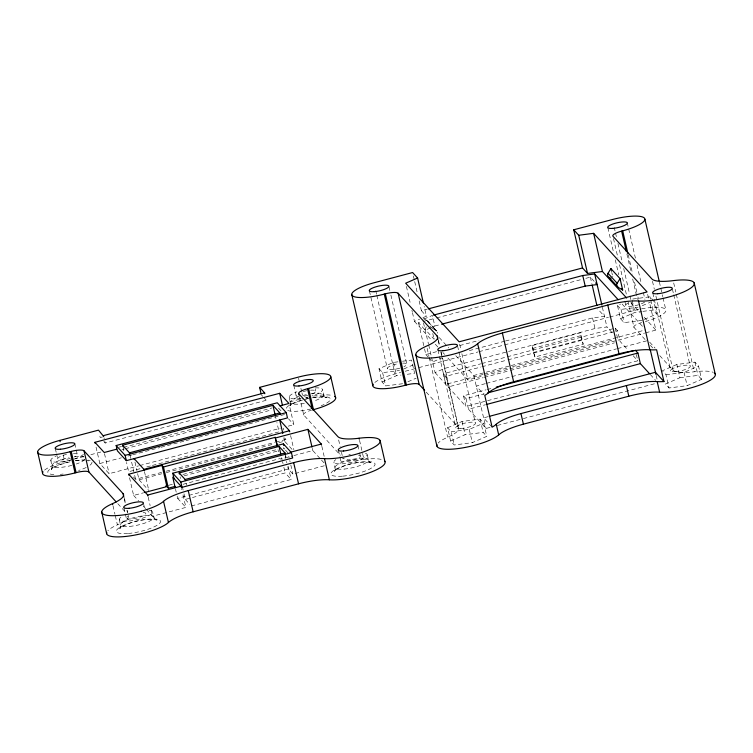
<?xml version="1.0" encoding="UTF-8"?>
<svg xmlns="http://www.w3.org/2000/svg" width="753" height="753" viewBox="0 0 753 753"><rect width="100%" height="100%" fill="white"/><g stroke="black" fill="none" stroke-linecap="round" stroke-linejoin="round"><path stroke-width="0.56" stroke-dasharray="3.77 2.82" d="M51.675 468.639L51.308 469.618L52.456 466.653L51.675 468.639L52.738 467.547L51.298 468.921L58.753 465.043L69.935 461.787M120.235 527.712L119.859 528.691L121.017 525.716L120.235 527.712L121.289 526.62L119.859 527.985C130.768 521.584 144.36 518.026 156.963 520.003L154.967 519.372L155.984 520.012L154.374 518.535L152.624 512.087M426.377 326.849L424.937 329.183L434.067 339.189L435.865 336.271M412.456 312.627L414.479 321.38L419.628 319.14M422.875 317.719L426.414 316.185L424.155 306.415M423.892 319.103L432.382 315.413L434.829 326.011L431.648 327.395M430.584 327.856L425.276 330.162L418.489 322.726L421.887 321.832M402.62 383.729L385.668 385.922L382.063 381.959L379.004 368.706L393.471 362.409L397.989 361.826M403.796 368.979L413.096 364.932M382.063 381.959L396.53 375.662L401.048 375.079M407.891 381.78L416.155 378.175M431.573 357.421L435.065 372.566L444.618 368.415L481.929 358.513M642.196 320.307L624.115 322.651L620.51 318.688L617.441 305.445L620.547 304.09M642.243 305.709L650.507 302.113M620.51 318.688L634.977 312.391L641.763 311.516M644.267 319.413L656.672 314.01L653.613 300.758L649.999 296.804L631.918 299.139M447.555 427.779L462.031 421.482L480.113 419.139L483.727 423.101L486.786 436.345L472.31 442.651L454.228 444.985L450.614 441.032L447.555 427.779L451.169 431.733L454.228 444.985M451.169 431.733L469.251 429.398L483.727 423.101M450.614 441.032L465.09 434.726L483.172 432.391L486.786 436.345M676.843 364.48L662.376 370.777L665.981 374.74L669.04 387.983L687.131 385.649L701.598 379.352L698.539 366.099L694.934 362.137L676.843 364.48L679.903 377.733L665.436 384.03L669.04 387.983M665.981 374.74L684.072 372.396L698.539 366.099M302.574 400.003L294.141 403.062L289.745 405.651L291.185 404.286L289.745 406.347L290.903 403.382L290.554 404.295L289.265 397.01M123.492 447.386L271.955 407.975M96.045 447.122L99.838 463.519L109.119 473.693L138.59 465.872M139.719 465.57L280.257 428.278M288.192 426.17L293.858 424.673L289.218 404.587M419.157 300.936L421.416 310.707L427.083 309.201M423.017 321.531L435.45 318.227M436.58 317.926L581.297 279.532M585.825 278.328L590.343 277.132L594.87 282.083M434.829 326.011L440.477 324.515M102.483 436.947L100.215 437.549L99.481 434.377M424.523 348.846L425.831 354.531L437.135 351.529M459.754 345.533L478.974 340.431M103.782 441.465L105.213 443.037L266.327 400.285L265.828 398.13M469.307 350.616L504.35 341.316M505.479 341.015L592.545 317.917L604.471 316.373L597.684 308.928M44.587 470.117A28.021 6.73 -13 0 1 64.73 461.598L72.674 459.49M73.813 459.179L84.035 456.469M90.849 454.661L102.201 451.649M119.238 447.131L121.506 446.529M289.566 401.933L303.195 398.318M374.843 382.486A28.021 6.73 -13 0 1 394.986 373.968L400.662 372.462M405.208 371.257L417.699 367.935M418.828 367.633L477.882 351.971M479.012 351.67L608.471 317.324M609.601 317.022L633.452 310.688A28.021 6.73 -13 0 1 665.36 309.144A28.021 6.73 -13 0 1 644.53 321.795M121.92 449.626L124.189 449.023M125.327 448.722L271.682 409.886M483.059 358.212L594.992 328.515L606.918 326.971L613.064 333.701M532.324 345.589L580.563 332.788L583.199 344.196L534.95 356.997L532.757 350.324L532.324 345.589L534.95 356.997M532.456 348.488L580.695 335.687L580.563 332.788M99.838 463.519L121.365 457.805M128.17 455.998L131.568 455.094M132.707 454.793L159.9 447.583M161.038 447.282L184.843 440.966M185.972 440.665L213.174 433.446M214.304 433.144L232.442 428.335M238.108 426.829L241.506 425.925M242.645 425.624L284.578 414.498M483.125 374.448L445.814 384.35L443.366 373.752L480.678 363.85M481.807 363.548L615.22 328.148L617.601 330.755L620.048 341.363L627.757 349.816M533.388 352.517L581.627 339.716L583.199 344.196M443.366 373.752L445.748 376.359L480.791 367.059M481.929 366.758L506.797 360.16M507.927 359.859L617.601 330.755M455.772 355.68L473.816 375.465L509.997 365.864M511.127 365.563L645.669 329.861M484.254 374.147L507.993 367.85M512.52 366.645L614.279 339.65M447.95 358.08L467.933 379.973L483.784 375.766M484.913 375.465L508.689 369.158M509.828 368.857L644.568 333.108M645.707 332.807L655.891 330.096L649.472 302.273M139.983 468.733L128.678 471.736L126.523 462.417M146.769 466.935L151.287 465.74M152.417 465.439L229.307 445.042M230.437 444.741L279.052 431.836L276.897 422.518M445.748 376.359L448.195 386.957L483.238 377.658M484.377 377.357L509.244 370.758M510.374 370.457L614.392 342.86M485.309 383.663L476.263 386.063L483.991 394.525M486.438 383.362L616.462 348.865M617.592 348.564L646.987 340.761M133.46 476.978L135.587 479.313L161.594 472.413M166.121 471.218L274.657 442.416M275.786 442.115L285.961 439.413L285.396 436.975M137.611 473.609L139.041 479.802L161.782 473.769M166.328 472.564L274.346 443.903M278.892 442.698L284.578 441.192L292.183 449.532M636.323 354.447L637.791 360.809L465.938 406.413L463.49 395.814L486.099 389.809M487.229 389.508L491.756 388.313M463.49 395.814L466.069 398.638L484.16 393.838M182.904 474.465L277.735 449.296M184.146 475.821L278.968 450.661M168.983 485.205L172.381 484.301M129.525 477.703L133.62 495.427L143.607 492.782M183.026 484.292L280.06 458.539L280.577 459.104L292.804 455.866M293.915 455.565L312.796 450.558L320.693 459.208M466.069 398.638L468.517 409.237L485.478 404.738M177.134 496.142L177.642 498.354L187.798 495.662M188.928 495.361L288.277 469.006L292.917 474.089L325.098 465.552M488.132 416.663L483.605 417.868L492.104 427.177M183.986 493.789L185.285 499.418L285.171 472.922L291.157 479.473L191.262 505.978M146.411 509.452L152.595 516.238L185.897 507.409L182.763 493.846M468.517 409.237L486.052 428.466L490.58 427.262M497.366 425.464L522.234 418.866M523.363 418.564L657.906 382.863M304.457 399.457L308.382 398.516M312.297 397.772L322.538 396.953L326.849 397.669L324.863 397.038L325.87 397.678L324.261 396.2L322.51 389.743M75.724 460.78L84.091 460.215M617.441 305.445L621.056 309.398L638.007 307.205M642.893 311.365L653.058 310.057L656.672 314.01M402.516 361.242L411.552 360.075L414.611 373.319L405.575 374.495M379.004 368.706L382.609 372.669L399.561 370.476M679.903 377.733L697.993 375.389L701.598 379.352M86.567 460.45L88.402 460.94M423.45 318.453L426.895 320.477L436.015 330.482A3.012 2.899 -42.4 0 1 437.389 333.212M432.006 328.12L432.58 328.459M432.862 328.628L436.015 330.482M427.732 321.239L429.982 323.696M630.854 302.65L640.125 312.815M644.229 317.314L655.891 330.096M622.138 304.061L642.535 326.425M649.66 342.154L655.072 348.084M627.946 301.191L633.998 327.404L645.697 340.234M650.385 345.363L652.719 347.933M659.741 355.632L673.013 370.165A33.621 8.076 -13 0 0 694.21 371.803A32.633 7.841 -13 0 1 713.185 372.34M633.16 355.736L637.791 360.809M650.281 374.505L655.618 380.359M421.416 310.707L426.414 316.185M427.346 320.816L436.476 330.821M429.925 326.134L431.431 327.781M439.3 337.626L448.713 347.942M414.479 321.38L431.93 340.516M435.3 344.206L437.832 346.973M442.896 352.526L444.581 354.381M425.831 354.531L428.099 357.007M428.852 357.835L432.617 361.967L442.171 357.816L458.191 427.167A33.621 8.076 -13 0 1 447.659 437.229A32.633 7.841 -13 0 0 438.077 443.141M435.065 372.566L445.814 384.35M448.195 386.957L465.938 406.413M426.198 392.097L458.191 427.167M299.581 397.01L303.741 415.035L340.412 455.236M288.446 418.734L293.858 424.673M278.497 408.079L282.055 411.985M321.475 460.074L325.428 464.394M261.329 394.807L262.759 396.37M263.465 397.151L266.327 400.285M284.54 437.86L285.961 439.413M288.023 452.892L283.382 447.8L283.617 448.854M185.285 499.418L189.775 504.341M177.642 498.354L185.897 507.409M139.041 479.802L148.84 490.551M133.62 495.427L138.674 500.971M143.315 506.063L145.64 508.604M117.788 503.682L126.372 513.085M434.547 328.703L436.862 331.235M581.627 339.716L580.695 335.687M694.934 362.137L697.993 375.389M673.69 282.921L675.799 292.032M676.316 294.31L694.21 371.803M672.401 289.105L673.464 293.689M673.728 294.837L690.125 365.873M684.072 372.396L687.131 385.649M659.355 281.886L662.772 296.701M663.035 297.84L665.934 310.377M652.484 281.283L654.329 289.256M655.91 296.098L673.013 370.165M652.804 293.086L670.791 371.003M649.999 296.804L650.517 299.007M650.771 300.118L653.058 310.057M647.636 294.319L648.738 299.092M627.211 222.624L635.41 258.138M637 265.018L641.227 283.344M643.344 292.512L644.935 299.393M656.192 375.446L657.416 380.745M628.209 254.778L632.68 274.148M634.515 282.13L636.887 292.38M637.942 296.936L638.469 299.223M626.891 253.921L631.099 272.153M632.68 278.986L637.415 299.496M632.172 300.249L634.977 312.391M614.241 227.5L615.032 230.917M615.559 233.204L616.349 236.621M617.931 243.454L622.402 262.825M623.719 268.529L629.499 293.595M630.026 295.873L633.452 310.688M613.479 238.513L617.949 257.893M619.531 264.727L626.364 294.357M607.878 227.754L613.431 251.813M615.286 259.832L618.721 274.732M624.802 301.078L625.865 305.662M621.056 309.398L624.115 322.651M611.464 271.005L611.775 272.332M611.925 272.991L612.387 274.977M612.688 276.304L612.848 276.972M615.22 328.148L617.667 338.746M602.372 307.28L606.918 326.971M590.343 277.132L591.914 283.947M592.545 317.917L594.992 328.515M473.816 375.465L486.052 428.466M480.113 419.139L483.172 432.391M459.669 344.196L460.77 348.968M461.871 353.741L467.933 379.973M457.589 346.107L458.643 350.691M458.906 351.83L475.312 422.875M469.251 429.398L472.31 442.651M462.031 421.482L465.09 434.726M438.453 340.337L439.507 344.902M441.089 351.736L458.709 428.09M438.199 340.563L439.507 346.258M440.825 351.952L442.143 357.656M437.982 350.089L455.979 428.005M432.749 333.485L434.067 339.189M413.388 275.946L414.442 280.493M414.705 281.622L417.586 294.122M423.459 322.773L428.419 343.792M428.683 344.93L431.309 356.291M427.13 348.338L428.975 356.32M429.238 357.459L447.659 437.229M418.489 322.726L424.259 347.717M406.404 286.394L410.074 302.292M411.91 310.245L412.277 311.836M389.028 287.034L389.819 290.47M390.882 295.054L406.752 363.803M393.471 362.409L396.53 375.662M375.775 290.78L376.566 294.197M376.829 295.336L394.986 373.968M369.431 291.016L387.419 368.932M382.609 372.669L385.668 385.922M367.153 454.765L368.904 461.222L370.514 462.7L369.497 462.05L371.483 462.69C358.88 460.704 345.298 464.262 334.388 470.672L335.819 469.298L334.388 471.369L335.537 468.404L335.189 469.307L333.899 462.031M359.539 440.307L361.864 450.379M362.56 453.381L363.953 459.434A32.633 7.841 -13 0 1 382.929 459.97M357.873 445.428L359.341 451.791M359.586 452.845L360.32 456.026M338.634 439.94L340.177 446.642M341.467 452.214L342.239 455.565M338.408 450.36L340.855 460.968M315.187 388.887L315.676 391.005M321.832 446.275L324.449 457.617M298.555 378.232L299.327 381.583M300.88 388.275L301.652 391.626M301.906 392.737L302.424 394.977M312.288 448.336L312.796 450.558M293.774 385.348L296.221 395.946M290.592 435.535L293.868 449.72M283.363 428.146L283.815 430.095M288.823 456.365L289.133 457.692M289.783 460.535L290.121 462.003M290.809 464.978L292.917 474.089M283.777 437.719L284.578 441.192M284.389 448.167L284.615 449.155M285.603 455.414L285.952 456.939M288.098 466.229L291.157 479.473M285.142 455.443L285.829 458.408M286.507 461.363L286.846 462.803M287.759 466.785L288.277 469.006M275.532 416.607L275.993 418.583M281.66 457.683L282.111 459.669M282.573 461.645L283.024 463.603M283.872 467.284L285.171 472.922M277.998 449.616L278.516 451.847M186.066 483.435L186.452 485.111M180.08 476.875L180.466 478.55M182.678 488.151L183.13 490.109M181.511 488.424L181.802 489.676M175.543 489.243L176.211 492.161M144.454 471.566L148.595 489.497M148.219 497.253L150.148 505.64M151.165 510.045L152.595 516.238M134.947 462.078L136.933 470.691M143.39 502.966L144.614 508.266M130.034 455.254L130.768 458.445M131.624 462.135L133.874 471.886M134.674 475.359L135.587 479.313M123.125 447.677L123.859 450.868M124.301 497.695L125.76 504.049M127.238 510.412L127.728 512.539M124.33 499.173L125.356 503.635M126.909 510.336L127.417 512.567M123.887 507.682L125.111 512.981M125.356 514.045L126.335 518.28M103.999 437.757L104.225 438.735M104.846 441.427L105.213 443.037M104.479 453.607L109.119 473.693M119.369 519.354L120.668 526.629M112.988 505.724L114.955 514.252M115.313 515.796L117.402 524.85A32.633 7.841 -13 0 0 107.82 530.761M74.792 443.677L76.015 448.976M76.26 450.04L77.239 454.275M63.196 454.972L64.73 461.598M55.327 448.609L56.306 452.854M56.55 453.918L57.774 459.217M50.818 460.281L52.108 467.557M143.07 512.454A10.09 2.419 -13 0 1 143.136 515.88A10.09 2.419 -13 0 1 129.535 518.996A10.09 2.419 -13 0 1 128.302 515.843M149.056 510.289A17.037 4.094 -13 0 1 147.974 516.031A17.037 4.094 -13 0 1 126.212 521.227A17.037 4.094 -13 0 1 121.346 516.916M128.462 515.72A33.621 8.076 -13 0 1 117.402 524.85M363.953 459.434A33.621 8.076 -13 0 1 343.199 458.201M84.816 459.434A17.037 4.094 -13 0 1 76.269 464.027M71.799 465.392A17.037 4.094 -13 0 1 52.098 465.891A17.037 4.094 -13 0 1 69.069 457.664M74.848 456.713A17.037 4.094 -13 0 1 83.95 456.986M91.96 462.201A22.637 5.44 -13 0 1 89.758 465.382M86.228 467.453A22.637 5.44 -13 0 1 78.576 470.493M63.148 474.023A22.637 5.44 -13 0 1 60.221 474.362M53.887 474.559A22.637 5.44 -13 0 1 49.689 469.373A22.637 5.44 -13 0 1 70.424 461.561M75.112 460.704A22.637 5.44 -13 0 1 84.76 459.904M87.894 460.111A22.637 5.44 -13 0 1 90.2 460.657M73.38 453.381A10.09 2.419 -13 0 1 74.283 456.949M70.377 458.379A10.09 2.419 -13 0 1 57.633 458.982A10.09 2.419 -13 0 1 68.796 453.899M83.385 454.379A17.037 4.094 -13 0 1 74.952 458.765M70.575 460.083A17.037 4.094 -13 0 1 52.691 461.777A17.037 4.094 -13 0 1 55.882 456.139M311.036 393.753A17.037 4.094 -13 0 1 323.677 394.741A17.037 4.094 -13 0 1 313.643 401.123M304.344 403.42A17.037 4.094 -13 0 1 290.686 402.883A17.037 4.094 -13 0 1 299.496 396.605M302.819 395.56A17.037 4.094 -13 0 1 306.33 394.657M313.559 397.433A22.637 5.44 -13 0 1 330.03 398.224A22.637 5.44 -13 0 1 321.136 405.745M310.942 408.945A22.637 5.44 -13 0 1 286.799 409.896A22.637 5.44 -13 0 1 301.125 400.276M305.727 399.015A22.637 5.44 -13 0 1 308.871 398.29M310.537 390.186A10.09 2.419 -13 0 1 311.582 394.167M307.742 395.419A10.09 2.419 -13 0 1 303.817 396.257M299.176 396.652A10.09 2.419 -13 0 1 297.463 393.923M303.064 391.616A10.09 2.419 -13 0 1 306.763 390.713M315.215 387.889A17.037 4.094 -13 0 1 322.406 390.261A17.037 4.094 -13 0 1 311.94 395.974M307.544 397.189A17.037 4.094 -13 0 1 306 397.546M301.172 398.422A17.037 4.094 -13 0 1 289.425 397.537A17.037 4.094 -13 0 1 296.964 391.776M305.624 397.706A28.021 6.73 -13 0 1 308.165 397.123M313.436 396.097A28.021 6.73 -13 0 1 332.741 395.579M303.741 415.035A11.21 2.692 -13 0 1 311.46 410.187M358.55 455.226A10.09 2.419 -13 0 1 356.809 458.944A10.09 2.419 -13 0 1 343.453 461.664A10.09 2.419 -13 0 1 343.152 458.351M365.356 453.287A17.037 4.094 -13 0 1 350.324 462.634A17.037 4.094 -13 0 1 335.876 459.594M348.865 454.586A17.037 4.094 -13 0 1 350.409 454.228M426.895 320.477A3.012 2.899 -42.4 0 1 428.269 323.131M644.634 302.066A10.09 2.419 -13 0 1 630.43 306.33A10.09 2.419 -13 0 1 627.993 303.139M402.61 363.115A10.09 2.419 -13 0 1 403.928 366.673M399.805 368.17A10.09 2.419 -13 0 1 387.249 368.612A10.09 2.419 -13 0 1 398.911 363.53M633.998 327.404A11.21 2.692 -13 0 1 641.716 322.557M129.591 526.394A17.037 4.094 -13 0 0 153.828 517.217A17.037 4.094 -13 0 0 128.245 519.438A17.037 4.094 -13 0 0 129.591 526.394M128.311 533.472A22.637 5.44 -13 0 0 160.511 521.274A22.637 5.44 -13 0 0 126.513 524.22A22.637 5.44 -13 0 0 128.311 533.472M344.121 469.081A17.037 4.094 -13 0 0 368.358 459.904A17.037 4.094 -13 0 0 342.766 462.116A17.037 4.094 -13 0 0 344.121 469.081M342.841 476.15A22.637 5.44 -13 0 0 375.041 463.952A22.637 5.44 -13 0 0 341.043 466.898A22.637 5.44 -13 0 0 342.841 476.15M675.592 371.653A10.09 2.419 -13 0 0 690.303 366.287A10.09 2.419 -13 0 0 675.479 367.379A10.09 2.419 -13 0 0 675.592 371.653M460.78 428.655A10.09 2.419 -13 0 0 475.482 423.29A10.09 2.419 -13 0 0 460.657 424.372A10.09 2.419 -13 0 0 460.78 428.655"/><path stroke-width="1.13" d="M101.711 511.918L106.672 533.717M608.029 273.292L610.918 268.614L620.039 278.619L622.675 290.027L618.091 287.326L608.961 277.33A3.012 2.899 -42.4 0 1 608.029 273.292L617.159 283.297A3.012 2.899 -42.4 0 0 618.091 287.326M617.159 283.297L620.039 278.619M417.604 278.017L405.669 283.213L459.123 341.815L647.081 291.938L593.628 233.336L578.718 235.265L573.72 229.787L612.405 219.528A28.021 6.73 -13 0 1 644.399 218.069A28.021 6.73 -13 0 1 622.684 230.842L621.63 231.124A11.21 2.692 -13 0 0 612.951 236.235L651.957 279.005A33.621 8.076 -13 0 0 673.163 280.643A32.633 7.841 -13 0 1 688.826 289.312A32.633 7.841 -13 0 1 638.572 301.012A33.621 8.076 -13 0 0 607.765 305.04L502.364 333.005A33.621 8.076 -13 0 0 477.647 343.716A32.633 7.841 -13 0 1 429.794 358.042A32.633 7.841 -13 0 1 426.612 346.06A33.621 8.076 -13 0 0 437.145 335.998L398.13 293.237A11.21 2.692 -13 0 0 385.329 293.821L384.256 294.112A28.021 6.73 -13 0 1 352.244 295.581A28.021 6.73 -13 0 1 373.94 282.799L412.606 272.539L417.604 278.017L423.374 303.007M141.122 511.278L145.734 509.894A32.624 7.841 -13 0 0 163.542 501.31A33.603 8.076 -13 0 1 188.259 490.598L293.661 462.634A33.603 8.076 -13 0 1 324.468 458.615A32.633 7.841 -13 0 0 347.961 456.243L352.799 455.113A32.633 7.841 -13 0 0 373.29 447.715L376.011 446.105A32.633 7.841 -13 0 0 379.296 439.498L377.79 438.66A32.633 7.841 -13 0 0 359.059 438.237A33.603 8.076 -13 0 1 337.862 436.599L298.847 393.828A11.21 2.692 -13 0 1 307.525 388.717L308.579 388.435A28.021 6.73 -13 0 0 330.294 375.662A28.021 6.73 -13 0 0 298.301 377.121L259.616 387.381L261.084 393.744M116.696 449.183L104.225 452.497L94.944 442.312L279.683 393.301L288.964 403.467L279.89 405.876M428.222 308.899L582.53 267.955L587.528 273.433L602.438 271.504L626.637 298.028M433.512 315.112L582.747 275.513L594.682 273.97L618.213 299.76M441.606 324.214L585.194 286.112L597.129 284.568L595.623 282.912M123.812 496.942L123.04 493.591L84.025 450.831A11.21 2.692 -13 0 0 71.224 451.414L70.151 451.706A28.021 6.73 -13 0 1 38.139 453.174A28.021 6.73 -13 0 1 59.835 440.392L98.502 430.132L103.707 436.495M103.5 435.611L264.614 392.868L264.821 393.753M116.16 445.531L277.273 402.78L286.244 412.616L287.467 417.924L126.353 460.667L117.383 450.831L116.16 445.531L125.13 455.367L126.353 460.667M122.814 446.35L122.56 445.239L272.934 405.34L279.843 412.917L280.097 414.028M122.56 445.239L129.469 452.817L279.843 412.917M125.13 455.367L286.244 412.616M43.025 471.792A28.021 6.73 -13 0 0 75.046 472.903L76.119 472.62A11.21 2.692 -13 0 1 88.92 472.027L116.235 501.969M312.42 409.924L313.474 409.641A28.021 6.73 -13 0 0 334.614 396.379M373.281 384.162A28.021 6.73 -13 0 0 405.302 385.272L406.375 384.99A11.21 2.692 -13 0 1 419.176 384.406L424.645 390.393M134.392 459.659L134.147 458.605L143.945 469.345L289.481 430.735L289.726 431.78M128.961 475.284L128.725 474.23L162.017 465.392L163.467 466.982L168.361 488.179L175.129 486.382M163.467 466.982L275.165 437.342L277.49 445.72M275.683 437.907L307.902 429.351L321.315 444.054L321.559 445.108M513.621 381.771L619.022 353.806A33.621 8.076 -13 0 1 649.83 349.778A32.633 7.841 -13 0 0 656.616 349.769L663.958 381.573A32.633 7.841 -13 0 1 657.171 381.583A33.621 8.076 -13 0 0 626.364 385.602L520.963 413.576A33.621 8.076 -13 0 0 496.246 424.278A32.633 7.841 -13 0 1 492.104 427.177L484.763 395.372A32.633 7.841 -13 0 0 488.904 392.482A33.621 8.076 -13 0 1 513.621 381.771L502.364 333.005M496.274 387.108L634.214 350.512M173.99 478.513L172.766 473.213L283.392 443.856L291.439 452.685L292.663 457.984L182.028 487.332L172.748 477.157L175.195 487.756M179.421 474.032L179.167 472.922L279.052 446.416L285.039 452.977L285.293 454.087M487.549 392.934L637.923 353.035L640.37 363.643L649.519 373.667M179.167 472.922L185.144 479.482L285.039 452.977M290.206 452.308L321.315 444.054M172.766 473.213L180.805 482.033L291.439 452.685M165.585 486.109L167.853 485.506M144.717 492.49L166.912 486.598L168.361 488.179M486.607 404.436L640.37 363.643M128.725 474.23L147.701 495.041L181.002 486.203L181.247 487.257M489.262 416.362L655.458 372.264L663.958 381.573M106.775 532.343A32.633 7.841 -13 0 0 131.389 535.684A32.633 7.841 -13 0 0 168.437 522.507A33.621 8.076 -13 0 1 193.154 511.805L298.555 483.831A33.621 8.076 -13 0 1 329.372 479.812A32.633 7.841 -13 0 0 367.502 473.421A32.633 7.841 -13 0 0 384.435 460.921M437.032 444.712A32.633 7.841 -13 0 0 461.636 448.054A32.633 7.841 -13 0 0 498.693 434.886A33.621 8.076 -13 0 1 523.41 424.174L628.811 396.21A33.621 8.076 -13 0 1 659.619 392.181A32.633 7.841 -13 0 0 698.549 385.508A32.633 7.841 -13 0 0 714.277 372.942M608.961 277.33L610.965 278.506M621.667 288.926L622.675 290.027M635.344 350.211L637.923 353.035M259.616 387.381L264.614 392.868M289.481 430.735L279.683 419.986L282.817 433.549M101.787 512.567L102.022 513.075A32.624 7.841 -13 0 0 113.741 515.701L117.75 515.513A32.624 7.841 -13 0 0 141.122 511.278M694.181 282.912L715.228 374.081M644.888 219.217L659.091 280.747M650.216 349.552L655.948 374.382M622.684 230.842L627.946 253.639M638.572 301.012L649.83 349.778M657.171 381.583L659.619 392.181M621.63 231.124L626.364 251.634M610.918 268.614L611.314 270.346M593.628 233.336L602.438 271.504M607.765 305.04L619.022 353.806M626.364 385.602L628.811 396.21M594.682 273.97L601.854 305.012M592.178 285.076L596.903 305.52M578.718 235.265L587.528 273.433M573.72 229.787L582.53 267.955M582.747 275.513L585.194 286.112M520.963 413.576L523.41 424.174M477.647 343.716L488.904 392.482M496.246 424.278L498.693 434.886M437.145 335.998L437.935 339.424M415.872 354.927L436.919 446.087M398.13 293.237L419.176 384.406M385.329 293.821L406.375 384.99M384.256 294.112L405.302 385.272M351.755 294.432L372.801 385.592M380.077 440.505L384.971 461.711M359.059 438.237L359.285 439.197M330.783 376.811L335.678 398.008M308.579 388.435L313.474 409.641M324.477 458.605L329.372 479.812M307.525 388.717L312.166 408.804M307.902 429.351L311.996 447.084M298.847 393.828L299.148 395.156M279.683 393.301L282.469 405.387M293.661 462.634L298.555 483.831M283.392 443.856L283.777 445.512M272.934 405.34L275.08 414.649M279.052 446.416L280.765 453.843M275.165 437.342L277.226 446.265M188.259 490.598L193.154 511.805M185.144 479.482L185.407 480.593M180.805 482.033L182.028 487.332M162.017 465.392L166.912 486.598M163.542 501.31L168.437 522.507M143.945 469.345L144.19 470.399M147.701 495.041L147.946 496.095M129.469 452.817L129.732 453.927M123.031 493.601A33.603 8.076 -13 0 1 112.498 503.653L112.724 504.614M94.944 442.312L95.179 443.366M84.025 450.831L88.92 472.027M71.224 451.414L76.119 472.62M70.151 451.706L75.046 472.903M59.835 440.392L60.136 441.719M37.65 452.026L42.545 473.223M101.73 511.918A32.624 7.841 -13 0 1 112.517 503.653M129.092 508.294A10.09 2.419 -13 0 0 143.381 502.853A10.09 2.419 -13 0 0 128.179 504.199A10.09 2.419 -13 0 0 129.092 508.294M60.532 449.23A10.09 2.419 -13 0 0 74.82 443.781A10.09 2.419 -13 0 0 59.619 445.136A10.09 2.419 -13 0 0 60.532 449.23M298.979 385.96A10.09 2.419 -13 0 0 313.267 380.51A10.09 2.419 -13 0 0 298.066 381.865A10.09 2.419 -13 0 0 298.979 385.96M343.622 450.981A10.09 2.419 -13 0 0 357.901 445.531A10.09 2.419 -13 0 0 342.7 446.887A10.09 2.419 -13 0 0 343.622 450.981M657.604 293.736A10.09 2.419 -13 0 0 672.316 288.371A10.09 2.419 -13 0 0 657.491 289.463A10.09 2.419 -13 0 0 657.604 293.736M442.792 350.738A10.09 2.419 -13 0 0 457.495 345.373A10.09 2.419 -13 0 0 442.67 346.465A10.09 2.419 -13 0 0 442.792 350.738M612.678 228.394A10.09 2.419 -13 0 0 627.381 223.029A10.09 2.419 -13 0 0 612.565 224.121A10.09 2.419 -13 0 0 612.678 228.394M374.232 291.665A10.09 2.419 -13 0 0 388.934 286.3A10.09 2.419 -13 0 0 374.119 287.392A10.09 2.419 -13 0 0 374.232 291.665"/></g></svg>
